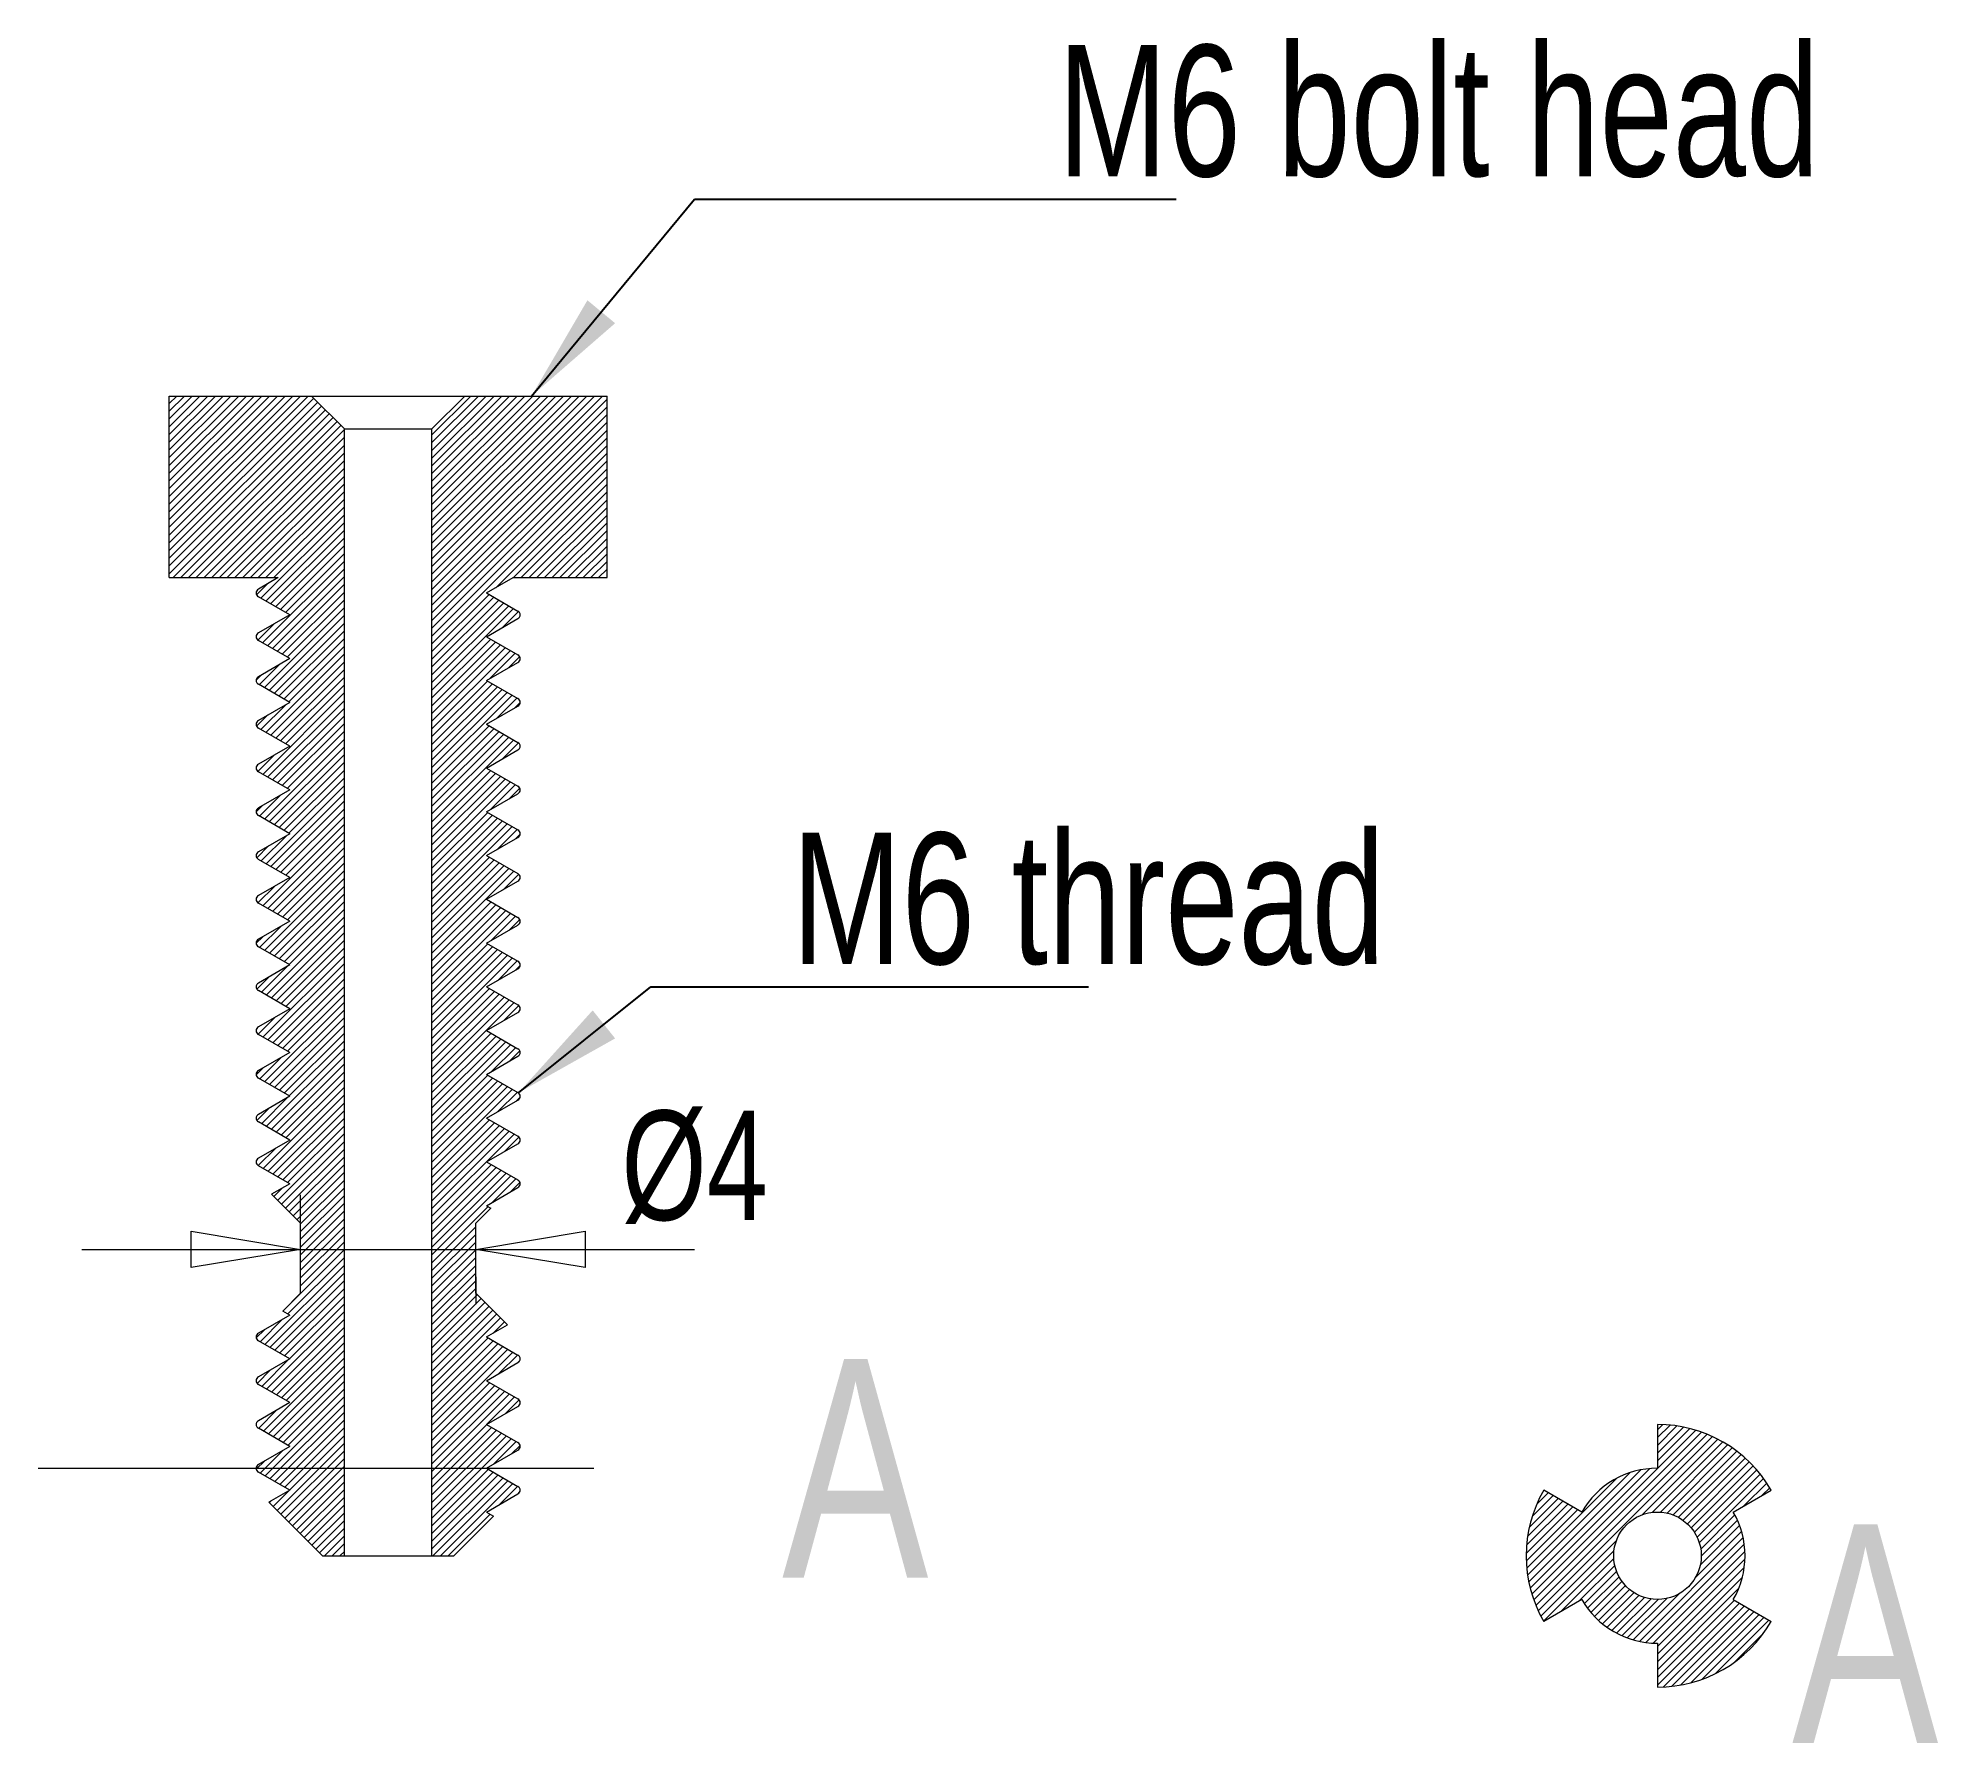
# Model space of a CAD drawing. Header units: millimetres. Extents: x 13 to 56.4, y 5.7 to 44.7.
import ezdxf

# ---------------------------------------------------------------- set-up
doc = ezdxf.new("R2010")
doc.units = ezdxf.units.MM
doc.linetypes.add('DIVIDE', pattern=[31.75, 12.7, -6.35, 0, -6.35, 0, -6.35])
doc.layers.get('0').update_dxf_attribs({"linetype": 'CONTINUOUS', "lineweight": 18})
for name, color, linetype, lineweight in [('Cuts', 7, 'DIVIDE', 13), ('Dimensions', 7, 'CONTINUOUS', 5), ('Hatch', 7, 'CONTINUOUS', 5)]:
    doc.layers.add(name, color=color, linetype=linetype, lineweight=lineweight)
doc.styles.get("Standard").update_dxf_attribs({"font": 'txt', "width": 0.75})
doc.dimstyles.get("Standard").update_dxf_attribs({"dimtxt": 2.5, "dimasz": 2.5, "dimexe": 1.25, "dimexo": 0.625, "dimtad": 1, "dimtxsty": 'Standard', "dimcen": 2.5, "dimadec": 0, "dimazin": 0, "dimtfac": 1, "dimtmove": 0, "dimatfit": 3, "dimfxl": 1, "dimarcsym": 0})
pattern_1 = [(45, (0, 0), (-0.08838835, 0.08838835), [])]

msp = doc.modelspace()

# ---------------------------------------------------------------- hatches: boundary and pattern name
at = {"layer": 'Dimensions'}
h = msp.add_hatch(dxfattribs=at)
h.set_pattern_fill('iso03w100', color=256, scale=0.05, angle=0.7854, style=0)
h.set_pattern_definition(pattern_1)
edge = h.paths.add_edge_path()
edge.add_arc((50, 10), 1, 0, 360)
edge.add_arc((50, 10), 3, 150, 210)
edge.add_line((47.402, 8.5), (48.268, 9))
edge.add_arc((50, 10), 2, 210, 270)
edge.add_line((50, 8), (50, 7))
edge.add_arc((50, 10), 3, 270, 330)
edge.add_line((52.598, 8.5), (51.732, 9))
edge.add_arc((50, 10), 2, 330, 30)
edge.add_line((51.732, 11), (52.598, 11.5))
edge.add_arc((50, 10), 3, 30, 90)
edge.add_line((50, 13), (50, 12))
edge.add_arc((50, 10), 2, 90, 150)
edge.add_line((48.268, 11), (47.402, 11.5))
at = {"layer": 'Hatch'}
h = msp.add_hatch(dxfattribs=at)
h.set_pattern_fill('iso03w100', color=256, scale=0.05, angle=0.7854, style=0)
h.set_pattern_definition(pattern_1)
edge = h.paths.add_edge_path()
edge.add_line((20, 10), (20, 35.75))
edge.add_line((20, 35.75), (19.25, 36.5))
edge.add_line((19.25, 36.5), (16, 36.5))
edge.add_line((16, 36.5), (16, 32.35))
edge.add_line((16, 32.35), (18.49, 32.35))
edge.add_line((18.49, 32.35), (18.034, 32.087))
edge.add_arc((18.084, 32), 0.1, 120, 240)
edge.add_line((18.034, 31.913), (18.75, 31.5))
edge.add_line((18.75, 31.5), (18.034, 31.087))
edge.add_arc((18.084, 31), 0.1, 120, 240)
edge.add_line((18.034, 30.913), (18.75, 30.5))
edge.add_line((18.75, 30.5), (18.034, 30.087))
edge.add_arc((18.084, 30), 0.1, 120, 240)
edge.add_line((18.034, 29.913), (18.75, 29.5))
edge.add_line((18.75, 29.5), (18.034, 29.087))
edge.add_arc((18.084, 29), 0.1, 120, 240)
edge.add_line((18.034, 28.913), (18.75, 28.5))
edge.add_line((18.75, 28.5), (18.034, 28.087))
edge.add_arc((18.084, 28), 0.1, 120, 240)
edge.add_line((18.034, 27.913), (18.75, 27.5))
edge.add_line((18.75, 27.5), (18.034, 27.087))
edge.add_arc((18.084, 27), 0.1, 120, 240)
edge.add_line((18.034, 26.913), (18.75, 26.5))
edge.add_line((18.75, 26.5), (18.034, 26.087))
edge.add_arc((18.084, 26), 0.1, 120, 240)
edge.add_line((18.034, 25.913), (18.75, 25.5))
edge.add_line((18.75, 25.5), (18.034, 25.087))
edge.add_arc((18.084, 25), 0.1, 120, 240)
edge.add_line((18.034, 24.913), (18.75, 24.5))
edge.add_line((18.75, 24.5), (18.034, 24.087))
edge.add_arc((18.084, 24), 0.1, 120, 240)
edge.add_line((18.034, 23.913), (18.75, 23.5))
edge.add_line((18.75, 23.5), (18.034, 23.087))
edge.add_arc((18.084, 23), 0.1, 120, 240)
edge.add_line((18.034, 22.913), (18.75, 22.5))
edge.add_line((18.75, 22.5), (18.034, 22.087))
edge.add_arc((18.084, 22), 0.1, 120, 240)
edge.add_line((18.034, 21.913), (18.75, 21.5))
edge.add_line((18.75, 21.5), (18.034, 21.087))
edge.add_arc((18.084, 21), 0.1, 120, 240)
edge.add_line((18.034, 20.913), (18.75, 20.5))
edge.add_line((18.75, 20.5), (18.034, 20.087))
edge.add_arc((18.084, 20), 0.1, 120, 240)
edge.add_line((18.034, 19.913), (18.75, 19.5))
edge.add_line((18.75, 19.5), (18.034, 19.087))
edge.add_arc((18.084, 19), 0.1, 120, 240)
edge.add_line((18.034, 18.913), (18.75, 18.5))
edge.add_line((18.75, 18.5), (18.338, 18.262))
edge.add_line((18.338, 18.262), (19, 17.6))
edge.add_line((19, 17.6), (19, 16))
edge.add_line((19, 16), (18.592, 15.592))
edge.add_line((18.592, 15.592), (18.75, 15.5))
edge.add_line((18.75, 15.5), (18.034, 15.087))
edge.add_arc((18.084, 15), 0.1, 120, 240)
edge.add_line((18.034, 14.913), (18.75, 14.5))
edge.add_line((18.75, 14.5), (18.034, 14.087))
edge.add_arc((18.084, 14), 0.1, 120, 240)
edge.add_line((18.034, 13.913), (18.75, 13.5))
edge.add_line((18.75, 13.5), (18.034, 13.087))
edge.add_arc((18.084, 13), 0.1, 120, 240)
edge.add_line((18.034, 12.913), (18.75, 12.5))
edge.add_line((18.75, 12.5), (18.034, 12.087))
edge.add_arc((18.084, 12), 0.1, 120, 240)
edge.add_line((18.034, 11.913), (18.75, 11.5))
edge.add_line((18.75, 11.5), (18.275, 11.225))
edge.add_line((18.275, 11.225), (19.5, 10))
edge.add_line((19.5, 10), (20, 10))
h = msp.add_hatch(dxfattribs=at)
h.set_pattern_fill('iso03w100', color=256, scale=0.05, angle=0.7854, style=0)
h.set_pattern_definition(pattern_1)
edge = h.paths.add_edge_path()
edge.add_line((22, 10), (22, 35.75))
edge.add_line((22, 35.75), (22.75, 36.5))
edge.add_line((22.75, 36.5), (26, 36.5))
edge.add_line((26, 36.5), (26, 32.35))
edge.add_line((26, 32.35), (23.856, 32.35))
edge.add_line((23.856, 32.35), (23.25, 32))
edge.add_line((23.25, 32), (23.966, 31.587))
edge.add_arc((23.916, 31.5), 0.1, 300, 60, ccw=False)
edge.add_line((23.966, 31.413), (23.25, 31))
edge.add_line((23.25, 31), (23.966, 30.587))
edge.add_arc((23.916, 30.5), 0.1, 300, 60, ccw=False)
edge.add_line((23.966, 30.413), (23.25, 30))
edge.add_line((23.25, 30), (23.966, 29.587))
edge.add_arc((23.916, 29.5), 0.1, 300, 60, ccw=False)
edge.add_line((23.966, 29.413), (23.25, 29))
edge.add_line((23.25, 29), (23.966, 28.587))
edge.add_arc((23.916, 28.5), 0.1, 300, 60, ccw=False)
edge.add_line((23.966, 28.413), (23.25, 28))
edge.add_line((23.25, 28), (23.966, 27.587))
edge.add_arc((23.916, 27.5), 0.1, 300, 60, ccw=False)
edge.add_line((23.966, 27.413), (23.25, 27))
edge.add_line((23.25, 27), (23.966, 26.587))
edge.add_arc((23.916, 26.5), 0.1, 300, 60, ccw=False)
edge.add_line((23.966, 26.413), (23.25, 26))
edge.add_line((23.25, 26), (23.966, 25.587))
edge.add_arc((23.916, 25.5), 0.1, 300, 60, ccw=False)
edge.add_line((23.966, 25.413), (23.25, 25))
edge.add_line((23.25, 25), (23.966, 24.587))
edge.add_arc((23.916, 24.5), 0.1, 300, 60, ccw=False)
edge.add_line((23.966, 24.413), (23.25, 24))
edge.add_line((23.25, 24), (23.966, 23.587))
edge.add_arc((23.916, 23.5), 0.1, 300, 60, ccw=False)
edge.add_line((23.966, 23.413), (23.25, 23))
edge.add_line((23.25, 23), (23.966, 22.587))
edge.add_arc((23.916, 22.5), 0.1, 300, 60, ccw=False)
edge.add_line((23.966, 22.413), (23.25, 22))
edge.add_line((23.25, 22), (23.966, 21.587))
edge.add_arc((23.916, 21.5), 0.1, 300, 60, ccw=False)
edge.add_line((23.966, 21.413), (23.25, 21))
edge.add_line((23.25, 21), (23.966, 20.587))
edge.add_arc((23.916, 20.5), 0.1, 300, 60, ccw=False)
edge.add_line((23.966, 20.413), (23.25, 20))
edge.add_line((23.25, 20), (23.966, 19.587))
edge.add_arc((23.916, 19.5), 0.1, 300, 60, ccw=False)
edge.add_line((23.966, 19.413), (23.25, 19))
edge.add_line((23.25, 19), (23.966, 18.587))
edge.add_arc((23.916, 18.5), 0.1, 300, 60, ccw=False)
edge.add_line((23.966, 18.413), (23.25, 18))
edge.add_line((23.25, 18), (23.345, 17.945))
edge.add_line((23.345, 17.945), (23, 17.6))
edge.add_line((23, 17.6), (23, 16))
edge.add_line((23, 16), (23.725, 15.275))
edge.add_line((23.725, 15.275), (23.25, 15))
edge.add_line((23.25, 15), (23.966, 14.587))
edge.add_arc((23.916, 14.5), 0.1, 300, 60, ccw=False)
edge.add_line((23.966, 14.413), (23.25, 14))
edge.add_line((23.25, 14), (23.966, 13.587))
edge.add_arc((23.916, 13.5), 0.1, 300, 60, ccw=False)
edge.add_line((23.966, 13.413), (23.25, 13))
edge.add_line((23.25, 13), (23.966, 12.587))
edge.add_arc((23.916, 12.5), 0.1, 300, 60, ccw=False)
edge.add_line((23.966, 12.413), (23.25, 12))
edge.add_line((23.25, 12), (23.966, 11.587))
edge.add_arc((23.916, 11.5), 0.1, 300, 60, ccw=False)
edge.add_line((23.966, 11.413), (23.25, 11))
edge.add_line((23.25, 11), (23.408, 10.908))
edge.add_line((23.408, 10.908), (22.5, 10))
edge.add_line((22.5, 10), (22, 10))

# ---------------------------------------------------------------- linework, layer by layer
for p, q in [((16, 32.35), (16, 36.5)), ((16, 36.5), (19.25, 36.5)), ((19.25, 36.5), (20, 35.75)), ((19.25, 36.5), (22.75, 36.5)), ((22.75, 36.5), (22, 35.75)), ((22.75, 36.5), (26, 36.5)), ((26, 32.35), (26, 36.5)), ((20, 10), (20, 35.75)), ((20, 35.75), (22, 35.75)), ((22, 10), (22, 35.75)), ((16, 32.35), (18.49, 32.35)), ((18.49, 32.35), (18.034, 32.087)), ((23.25, 32), (23.856, 32.35)), ((23.856, 32.35), (26, 32.35)), ((18.75, 31.5), (18.034, 31.913)), ((23.25, 32), (23.966, 31.587)), ((18.75, 31.5), (18.034, 31.087)), ((23.25, 31), (23.966, 31.413)), ((18.75, 30.5), (18.034, 30.913)), ((23.25, 31), (23.966, 30.587)), ((18.75, 30.5), (18.034, 30.087)), ((23.25, 30), (23.966, 30.413)), ((23.25, 30), (23.966, 29.587)), ((18.75, 29.5), (18.034, 29.913)), ((18.75, 29.5), (18.034, 29.087)), ((23.25, 29), (23.966, 29.413)), ((18.75, 28.5), (18.034, 28.913)), ((23.25, 29), (23.966, 28.587)), ((18.75, 28.5), (18.034, 28.087)), ((23.25, 28), (23.966, 28.413)), ((18.75, 27.5), (18.034, 27.913)), ((23.25, 28), (23.966, 27.587)), ((18.75, 27.5), (18.034, 27.087)), ((23.25, 27), (23.966, 27.413)), ((23.25, 27), (23.966, 26.587)), ((18.75, 26.5), (18.034, 26.913)), ((18.75, 26.5), (18.034, 26.087)), ((23.25, 26), (23.966, 26.413)), ((18.75, 25.5), (18.034, 25.913)), ((23.25, 26), (23.966, 25.587)), ((18.75, 25.5), (18.034, 25.087)), ((23.25, 25), (23.966, 25.413)), ((18.75, 24.5), (18.034, 24.913)), ((23.25, 25), (23.966, 24.587)), ((18.75, 24.5), (18.034, 24.087)), ((23.25, 24), (23.966, 24.413)), ((18.75, 23.5), (18.034, 23.913)), ((23.25, 24), (23.966, 23.587)), ((18.75, 23.5), (18.034, 23.087)), ((23.25, 23), (23.966, 23.413)), ((18.75, 22.5), (18.034, 22.913)), ((23.25, 23), (23.966, 22.587)), ((18.75, 22.5), (18.034, 22.087)), ((23.25, 22), (23.966, 22.413)), ((18.75, 21.5), (18.034, 21.913)), ((23.25, 22), (23.966, 21.587)), ((18.75, 21.5), (18.034, 21.087)), ((23.25, 21), (23.966, 21.413)), ((18.75, 20.5), (18.034, 20.913)), ((23.25, 21), (23.966, 20.587)), ((18.75, 20.5), (18.034, 20.087)), ((23.25, 20), (23.966, 20.413)), ((23.25, 20), (23.966, 19.587)), ((18.75, 19.5), (18.034, 19.913)), ((18.75, 19.5), (18.034, 19.087)), ((23.25, 19), (23.966, 19.413)), ((18.75, 18.5), (18.034, 18.913)), ((23.25, 19), (23.966, 18.587)), ((18.75, 18.5), (18.338, 18.262)), ((19, 17.6), (18.338, 18.262)), ((23.25, 18), (23.966, 18.413)), ((23, 17.6), (23.345, 17.945)), ((23.25, 18), (23.345, 17.945)), ((19, 16), (19, 17.6)), ((23, 16), (23, 17.6)), ((19, 16), (18.592, 15.592)), ((23, 16), (23.725, 15.275)), ((18.75, 15.5), (18.034, 15.087)), ((18.75, 15.5), (18.592, 15.592)), ((23.25, 15), (23.725, 15.275)), ((18.75, 14.5), (18.034, 14.913)), ((23.25, 15), (23.966, 14.587)), ((18.75, 14.5), (18.034, 14.087)), ((23.25, 14), (23.966, 14.413)), ((18.75, 13.5), (18.034, 13.913)), ((23.25, 14), (23.966, 13.587)), ((18.75, 13.5), (18.034, 13.087)), ((23.25, 13), (23.966, 13.413)), ((18.75, 12.5), (18.034, 12.913)), ((23.25, 13), (23.966, 12.587)), ((50, 13), (50, 12)), ((18.75, 12.5), (18.034, 12.087)), ((23.25, 12), (23.966, 12.413)), ((18.75, 11.5), (18.034, 11.913)), ((23.25, 12), (23.966, 11.587)), ((18.75, 11.5), (18.275, 11.225)), ((23.25, 11), (23.966, 11.413)), ((48.268, 11), (47.402, 11.5)), ((51.732, 11), (52.598, 11.5)), ((19.5, 10), (18.275, 11.225)), ((22.5, 10), (23.408, 10.908)), ((23.25, 11), (23.408, 10.908)), ((19.5, 10), (20, 10)), ((20, 10), (22, 10)), ((22, 10), (22.5, 10)), ((48.268, 9), (47.402, 8.5)), ((51.732, 9), (52.598, 8.5)), ((50, 8), (50, 7))]:
    msp.add_line(p, q)
msp.add_circle((50, 10), 1)
for centre, radius, start, end in [((18.084, 32), 0.1, 120, 240), ((23.916, 31.5), 0.1, 300, 60), ((18.084, 31), 0.1, 120, 240), ((23.916, 30.5), 0.1, 300, 60), ((18.084, 30), 0.1, 120, 240), ((23.916, 29.5), 0.1, 300, 60), ((18.084, 29), 0.1, 120, 240), ((23.916, 28.5), 0.1, 300, 60), ((18.084, 28), 0.1, 120, 240), ((23.916, 27.5), 0.1, 300, 60), ((18.084, 27), 0.1, 120, 240), ((23.916, 26.5), 0.1, 300, 60), ((18.084, 26), 0.1, 120, 240), ((23.916, 25.5), 0.1, 300, 60), ((18.084, 25), 0.1, 120, 240), ((23.916, 24.5), 0.1, 300, 60), ((18.084, 24), 0.1, 120, 240), ((23.916, 23.5), 0.1, 300, 60), ((18.084, 23), 0.1, 120, 240), ((23.916, 22.5), 0.1, 300, 60), ((18.084, 22), 0.1, 120, 240), ((23.916, 21.5), 0.1, 300, 60), ((18.084, 21), 0.1, 120, 240), ((23.916, 20.5), 0.1, 300, 60), ((18.084, 20), 0.1, 120, 240), ((23.916, 19.5), 0.1, 300, 60), ((18.084, 19), 0.1, 120, 240), ((23.916, 18.5), 0.1, 300, 60), ((18.084, 15), 0.1, 120, 240), ((23.916, 14.5), 0.1, 300, 60), ((18.084, 14), 0.1, 120, 240), ((23.916, 13.5), 0.1, 300, 60), ((18.084, 13), 0.1, 120, 240), ((50, 10), 3, 30, 90), ((23.916, 12.5), 0.1, 300, 60), ((18.084, 12), 0.1, 120, 240), ((50, 10), 2, 90, 150), ((23.916, 11.5), 0.1, 300, 60), ((50, 10), 3, 150, 210), ((50, 10), 2, 330, 30), ((50, 10), 2, 210, 270), ((50, 10), 3, 270, 330)]:
    msp.add_arc(centre, radius, start, end)
at = {"layer": 'Cuts'}
msp.add_line((13, 12), (29, 12), dxfattribs=at)
at = {"layer": 'Dimensions'}
for p, q in [((19, 17.625), (19, 18.25)), ((16.5, 16.584), (16.5, 17.416)), ((16.5, 17.416), (19, 17)), ((23, 17), (25.5, 17.416)), ((25.5, 17.416), (25.5, 16.584)), ((14, 17), (28, 17)), ((19, 17), (16.5, 16.584)), ((25.5, 16.584), (23, 17)), ((23, 16.375), (23, 15.75))]:
    msp.add_line(p, q, dxfattribs=at)

# ---------------------------------------------------------------- texts
at = {"layer": 'Cuts', "linetype": 'CONTINUOUS', "char_height": 5, "width": 100, "attachment_point": 4}
for insert in [(30, 12), (53.074, 8.222)]:
    msp.add_mtext('A', dxfattribs=dict(at, insert=insert))
at = {"layer": 'Dimensions', "attachment_point": 5}
for s, insert, char_height, width in [('M6 bolt head', (45, 43), 3, 100), ('M6 thread', (37, 25), 3, 100), ('%%c4', (28, 18.875), 2.5, 30)]:
    msp.add_mtext(s, dxfattribs=dict(at, insert=insert, char_height=char_height, width=width))

# ---------------------------------------------------------------- leaders
at = {"layer": 'Dimensions'}
for points in [[(24.275, 36.5), (28, 41), (39, 41)], [(23.977, 20.58), (27, 23), (37, 23)]]:
    msp.add_leader(points, dimstyle='Standard', dxfattribs=at)

doc.saveas('drawing.dxf')
